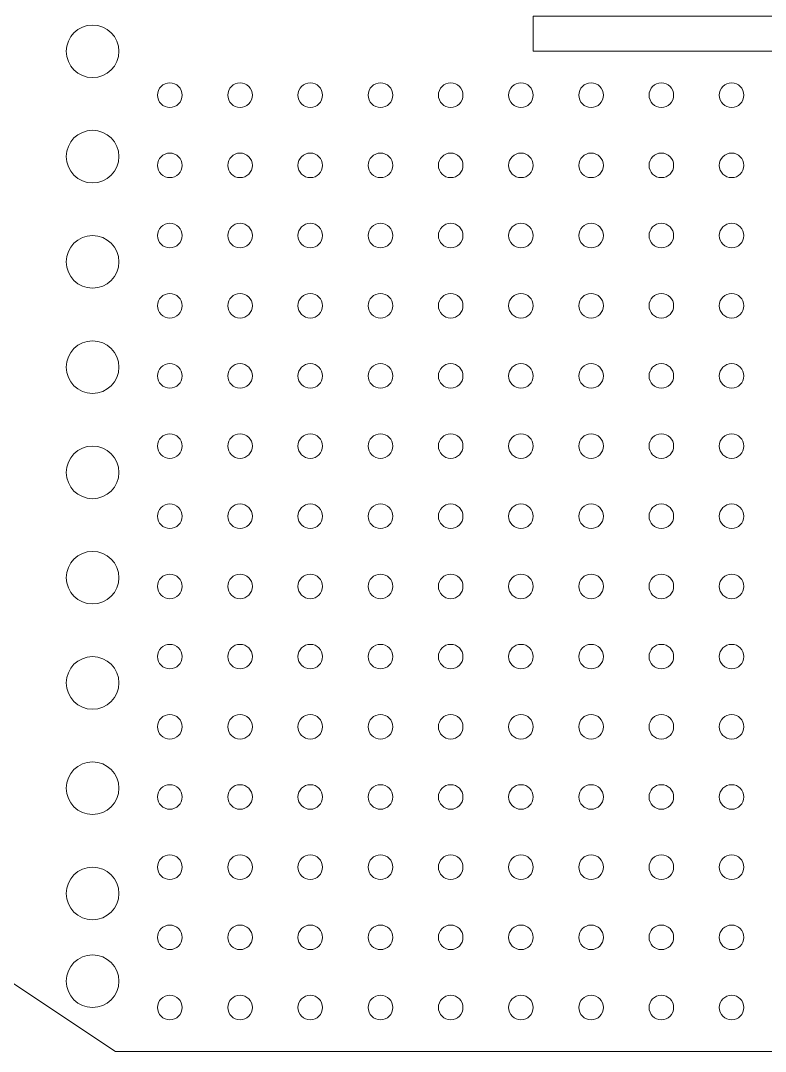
# Model space of a CAD drawing. Extents: x 1000 to 49000, y 2919 to 77300.
# Drawn here: x 31480 to 33601, y 37500 to 40438 of the extents above; entities that cross this region are included whole.
import ezdxf

# ---------------------------------------------------------------- set-up
doc = ezdxf.new("R2010")
doc.units = 13
doc.layers.add('Inner', color=4, linetype='Continuous', lineweight=0, true_color=0x00ffff)
doc.layers.add('Outer', color=1, linetype='Continuous', lineweight=0, true_color=0xff0000)

msp = doc.modelspace()

# ---------------------------------------------------------------- linework, layer by layer
at = {"layer": 'Inner'}
for centre, radius in [((31685, 40350), 75), ((31905, 40225), 35), ((32105, 40225), 35), ((32305, 40225), 35), ((32505, 40225), 35), ((32705, 40225), 35), ((32905, 40225), 35), ((33105, 40225), 35), ((33305, 40225), 35), ((33505, 40225), 35), ((31685, 40050), 75), ((31905, 40025), 35), ((32105, 40025), 35), ((32305, 40025), 35), ((32505, 40025), 35), ((32705, 40025), 35), ((32905, 40025), 35), ((33105, 40025), 35), ((33305, 40025), 35), ((33505, 40025), 35), ((31905, 39825), 35), ((32105, 39825), 35), ((32305, 39825), 35), ((32505, 39825), 35), ((32705, 39825), 35), ((32905, 39825), 35), ((33105, 39825), 35), ((33305, 39825), 35), ((33505, 39825), 35), ((31685, 39750), 75), ((31905, 39625), 35), ((32105, 39625), 35), ((32305, 39625), 35), ((32505, 39625), 35), ((32705, 39625), 35), ((32905, 39625), 35), ((33105, 39625), 35), ((33305, 39625), 35), ((33505, 39625), 35), ((31685, 39450), 75), ((31905, 39425), 35), ((32105, 39425), 35), ((32305, 39425), 35), ((32505, 39425), 35), ((32705, 39425), 35), ((32905, 39425), 35), ((33105, 39425), 35), ((33305, 39425), 35), ((33505, 39425), 35), ((31905, 39225), 35), ((32105, 39225), 35), ((32305, 39225), 35), ((32505, 39225), 35), ((32705, 39225), 35), ((32905, 39225), 35), ((33105, 39225), 35), ((33305, 39225), 35), ((33505, 39225), 35), ((31685, 39150), 75), ((31905, 39025), 35), ((32105, 39025), 35), ((32305, 39025), 35), ((32505, 39025), 35), ((32705, 39025), 35), ((32905, 39025), 35), ((33105, 39025), 35), ((33305, 39025), 35), ((33505, 39025), 35), ((31685, 38850), 75), ((31905, 38825), 35), ((32105, 38825), 35), ((32305, 38825), 35), ((32505, 38825), 35), ((32705, 38825), 35), ((32905, 38825), 35), ((33105, 38825), 35), ((33305, 38825), 35), ((33505, 38825), 35), ((31905, 38625), 35), ((32105, 38625), 35), ((32305, 38625), 35), ((32505, 38625), 35), ((32705, 38625), 35), ((32905, 38625), 35), ((33105, 38625), 35), ((33305, 38625), 35), ((33505, 38625), 35), ((31685, 38550), 75), ((31905, 38425), 35), ((32105, 38425), 35), ((32305, 38425), 35), ((32505, 38425), 35), ((32705, 38425), 35), ((32905, 38425), 35), ((33105, 38425), 35), ((33305, 38425), 35), ((33505, 38425), 35), ((31685, 38250), 75), ((31905, 38225), 35), ((32105, 38225), 35), ((32305, 38225), 35), ((32505, 38225), 35), ((32705, 38225), 35), ((32905, 38225), 35), ((33105, 38225), 35), ((33305, 38225), 35), ((33505, 38225), 35), ((31905, 38025), 35), ((32105, 38025), 35), ((32305, 38025), 35), ((32505, 38025), 35), ((32705, 38025), 35), ((32905, 38025), 35), ((33105, 38025), 35), ((33305, 38025), 35), ((33505, 38025), 35), ((31685, 37950), 75), ((31905, 37825), 35), ((32105, 37825), 35), ((32305, 37825), 35), ((32505, 37825), 35), ((32705, 37825), 35), ((32905, 37825), 35), ((33105, 37825), 35), ((33305, 37825), 35), ((33505, 37825), 35), ((31685, 37700), 75), ((31905, 37625), 35), ((32105, 37625), 35), ((32305, 37625), 35), ((32505, 37625), 35), ((32705, 37625), 35), ((32905, 37625), 35), ((33105, 37625), 35), ((33305, 37625), 35), ((33505, 37625), 35)]:
    msp.add_circle(centre, radius, dxfattribs=at)
at = {"layer": 'Outer'}
msp.add_lwpolyline([(33660, 37500), (33660, 40350), (32940, 40350), (32940, 40450), (33660, 40450), (33660, 43300), (32940, 43300), (32940, 43400), (33660, 43400), (33660, 46250), (32940, 46250), (32940, 46350), (33660, 46350), (33660, 49200), (31750, 49200), (27503.85, 46369.23), (27503.85, 40330.77), (31750, 37500), (33660, 37500)], dxfattribs=at)

doc.saveas('drawing.dxf')
